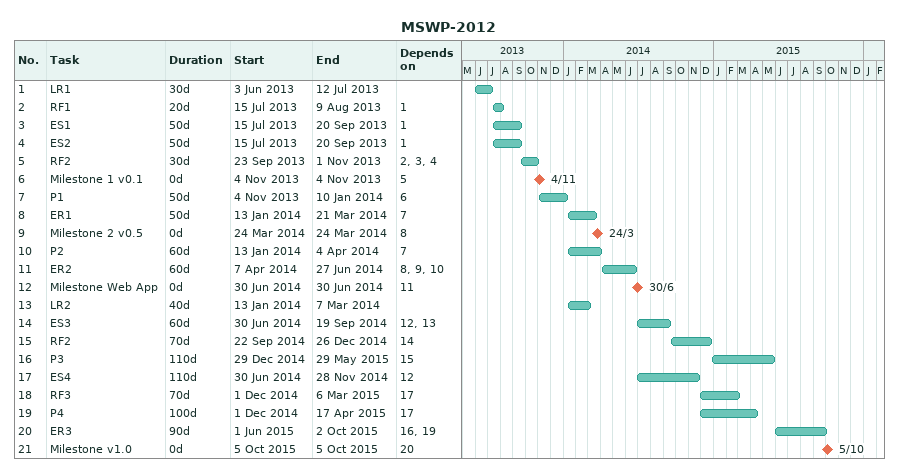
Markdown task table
MSWP-2012

| ID | Task | Duration | Start | Finish | Predecessors |
|---|---|---|---|---|---|
| 1 | LR1 | 30d | 2013-06-03 | 2013-07-12 |  |
| 2 | RF1 | 20d | 2013-07-15 | 2013-08-09 | 1 |
| 3 | ES1 | 50d | 2013-07-15 | 2013-09-20 | 1 |
| 4 | ES2 | 50d | 2013-07-15 | 2013-09-20 | 1 |
| 5 | RF2 | 30d | 2013-09-23 | 2013-11-01 | 2, 3, 4 |
| 6 | Milestone 1 v0.1 | 0d | 2013-11-04 | 2013-11-04 | 5 |
| 7 | P1 | 50d | 2013-11-04 | 2014-01-10 | 6 |
| 8 | ER1 | 50d | 2014-01-13 | 2014-03-21 | 7 |
| 9 | Milestone 2 v0.5 | 0d | 2014-03-24 | 2014-03-24 | 8 |
| 10 | P2 | 60d | 2014-01-13 | 2014-04-04 | 7 |
| 11 | ER2 | 60d | 2014-04-07 | 2014-06-27 | 8, 9, 10 |
| 12 | Milestone Web App | 0d | 2014-06-30 | 2014-06-30 | 11 |
| 13 | LR2 | 40d | 2014-01-13 | 2014-03-07 |  |
| 14 | ES3 | 60d | 2014-06-30 | 2014-09-19 | 12, 13 |
| 15 | RF2 | 70d | 2014-09-22 | 2014-12-26 | 14 |
| 16 | P3 | 110d | 2014-12-29 | 2015-05-29 | 15 |
| 17 | ES4 | 110d | 2014-06-30 | 2014-11-28 | 12 |
| 18 | RF3 | 70d | 2014-12-01 | 2015-03-06 | 17 |
| 19 | P4 | 100d | 2014-12-01 | 2015-04-17 | 17 |
| 20 | ER3 | 90d | 2015-06-01 | 2015-10-02 | 16, 19 |
| 21 | Milestone v1.0 | 0d | 2015-10-05 | 2015-10-05 | 20 |
